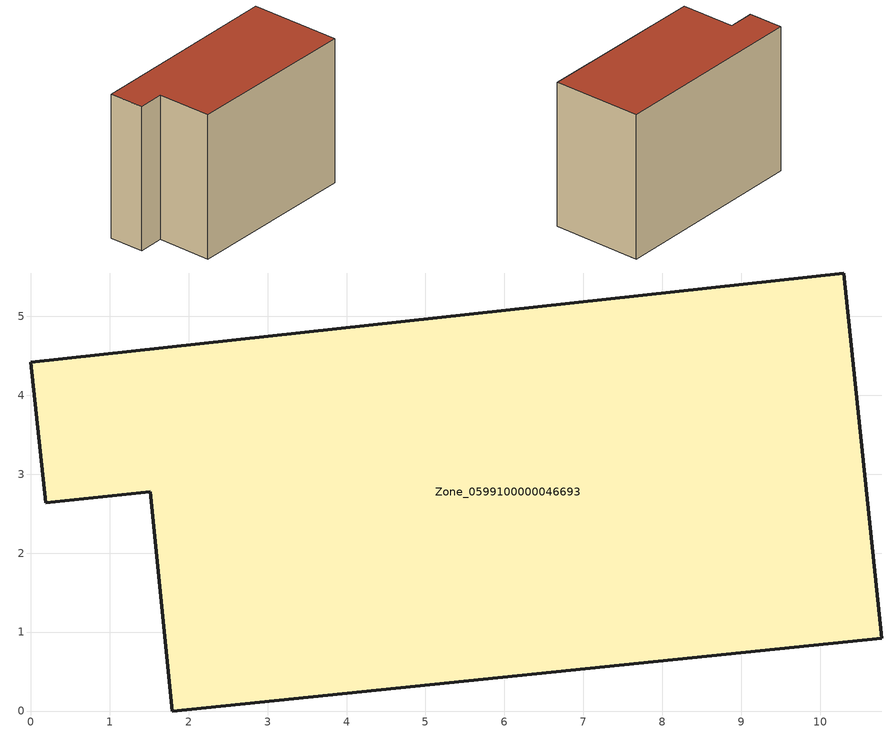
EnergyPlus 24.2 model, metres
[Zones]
Zone_0599100000046693
 floor ground (C_G): 1.51,2.78 0.19,2.64 0,4.42 10.3,5.55 10.78,0.92 1.79,0 z0
 wall outside (C_F): 10.3,5.55 0,4.42 0.19,2.64 1.51,2.78 1.79,0 10.78,0.92 10.3,5.55 z0:7.52
 roof outside (C_R): 1.79,0 10.78,0.92 10.3,5.55 0,4.42 0.19,2.64 1.51,2.78 z7.52
[BUILDING]
Pand.0599100000046693: North Axis=0; Terrain=City; Loads Convergence Tolerance Value=0.04; Temperature Convergence Tolerance Value=0.4; Solar Distribution=FullExterior; Maximum Number of Warmup Days=25; Minimum Number of Warmup Days=1
[Site:Location]
Rotterdam.The.Hague.AP_ZH_NLD Design_Conditions: Latitude=51.96; Longitude=4.45; Time Zone=1; Elevation=-4.5
[SITE:GROUNDTEMPERATURE:BUILDINGSURFACE]
18, 18, 18, 18, 18, 18, 18, 18, 18, 18, 18, 18
[MATERIAL] Thermal Absorptance=0.9; Solar Absorptance=0.7; Visible Absorptance=0.7
Name | Roughness | Thickness | Conductivity | Density | Specific Heat
G.TC.1946 | MediumSmooth | 0.15 | 1 | 540 | 1210
F.TC.1946 | Rough | 0.3 | 0.857143 | 1920 | 840
R.TC.1946 | MediumRough | 0.2 | 0.909091 | 1500 | 1000
[CONSTRUCTION]
C_G: G.TC.1946
C_F: F.TC.1946
C_R: R.TC.1946
[ZONE]
Zone_0599100000046693: Type=1; Multiplier=1; Ceiling Height=Autocalculate; Volume=Autocalculate; Floor Area=autocalculate; Part of Total Floor Area=Yes
[ZONEINFILTRATION:DESIGNFLOWRATE]
Infil_Zone_0599100000046693: Zone or ZoneList or Space or SpaceList=Zone_0599100000046693; Schedule=AlwaysOn; Design Flow Rate Calculation Method=Flow/Area; Flow Rate per Floor Area=0.003; Constant Term Coefficient=1; Temperature Term Coefficient=0; Velocity Term Coefficient=0; Velocity Squared Term Coefficient=0
[HVACTEMPLATE:ZONE:IDEALLOADSAIRSYSTEM]
Zone_0599100000046693: Maximum Heating Supply Air Temperature=50; Minimum Cooling Supply Air Temperature=13; Maximum Heating Supply Air Humidity Ratio=0.0156; Minimum Cooling Supply Air Humidity Ratio=0.0077; Heating Limit=NoLimit; Cooling Limit=NoLimit; Dehumidification Control Type=ConstantSensibleHeatRatio; Cooling Sensible Heat Ratio=0.7; Dehumidification Setpoint=60; Humidification Control Type=None; Humidification Setpoint=30; Outdoor Air Method=None; Outdoor Air Flow Rate per Person=0.00944; Outdoor Air Flow Rate per Zone Floor Area=0; Outdoor Air Flow Rate per Zone=0; Demand Controlled Ventilation Type=None; Outdoor Air Economizer Type=NoEconomizer; Heat Recovery Type=None; Sensible Heat Recovery Effectiveness=0.7; Latent Heat Recovery Effectiveness=0.65
[ZONECONTROL:THERMOSTAT]
ThermostatControl_Zone_0599100000046693: Zone or ZoneList=Zone_0599100000046693; Control Type Schedule=DualSetpointControlType; Control 1=Thermostat_Zone_0599100000046693; Temperature Difference Between Cutout And Setpoint=0
[THERMOSTATSETPOINT:DUALSETPOINT]
Thermostat_Zone_0599100000046693: Heating Setpoint Temperature Schedule=HeatingSetpoint_Zone_0599100000046693; Cooling Setpoint Temperature Schedule=CoolingSetpoint_Zone_0599100000046693
[SCHEDULE:COMPACT]
HeatingSetpoint_Zone_0599100000046693: Through: 12/31, For: AllDays, Until: 24:00, 21
CoolingSetpoint_Zone_0599100000046693: Through: 12/31, For: AllDays, Until: 24:00, 24
DualSetpointControlType: Through: 12/31, For: AllDays, Until: 24:00, 4
AlwaysOn: Through: 12/31, For: AllDays, Until: 24:00, 1
